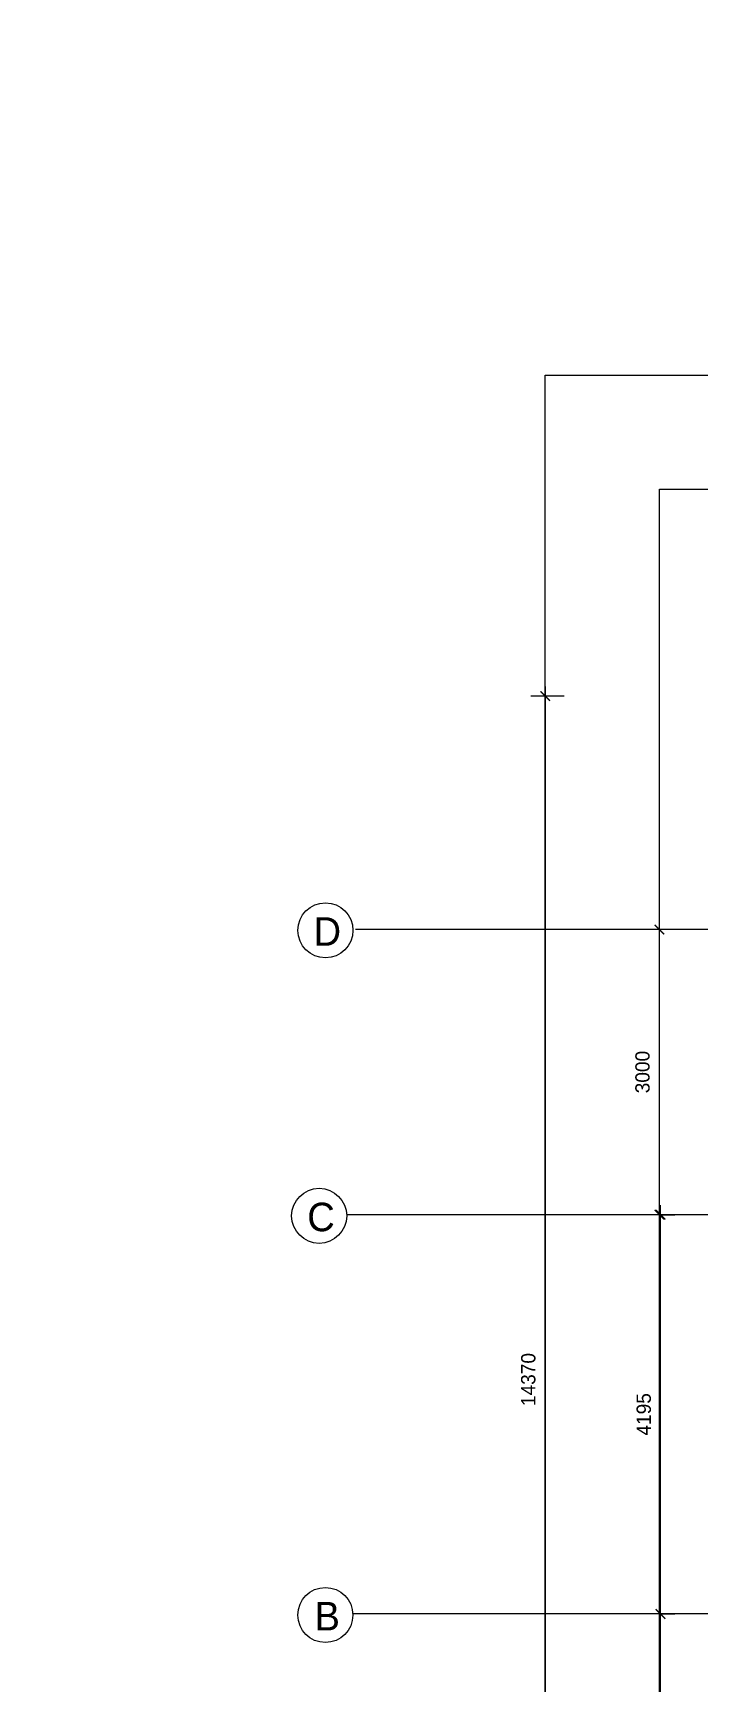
# Model space of a CAD drawing. Header units: millimetres. Extents: x 173236 to 801264, y -94969 to 615039.
# Drawn here: x 626693 to 633701, y 21012 to 38366 of the extents above; entities that cross this region are included whole.
import ezdxf
from ezdxf.enums import TextEntityAlignment as Align

# ---------------------------------------------------------------- set-up
doc = ezdxf.new("R2010")
doc.units = ezdxf.units.MM
doc.header["$MEASUREMENT"] = 0
doc.header["$PDMODE"] = 2
doc.layers.add('00-Def-points', color=7, linetype='Continuous', plot=False)
for name, color, linetype in [('VOX-A-ANNO-DIMS', 160, 'Continuous'), ('VOX-A-ANNO-GRID', 253, 'Continuous'), ('VOX-A-ANNO-GRID-LINE', 254, 'Continuous')]:
    doc.layers.add(name, color=color, linetype=linetype)
doc.styles.add('1.5 mm Rotis Annotative', font='', dxfattribs={"height": 1.5})
doc.styles.get('1.5 mm Rotis Annotative').set_extended_font_data('Rotis Sans Serif')
doc.dimstyles.new('1.5 mm Rotis Annotative', dxfattribs={"dimtxt": 1.5, "dimasz": 1, "dimexe": 1.5, "dimexo": 0, "dimgap": 1, "dimtad": 1, "dimdec": 0, "dimrnd": 5, "dimzin": 0, "dimdsep": 46, "dimtxsty": '1.5 mm Rotis Annotative', "dimblk": 'ARCHTICK', "dimcen": 0.09, "dimdle": 1, "dimadec": 0, "dimazin": 0, "dimtfac": 1, "dimtdec": 0, "dimtofl": 0, "dimtmove": 1, "dimatfit": 3, "dimfxl": 2, "dimfxlon": 1, "dimtolj": 1, "dimtzin": 0, "dimarcsym": 0})

# ---------------------------------------------------------------- blocks, each defined once
blk = doc.blocks.new('VOX-A-GRID-TAG')
at = {"layer": 'VOX-A-ANNO-GRID'}
blk.add_circle((0, 0), 1.447, dxfattribs=at)
at = {"layer": 'VOX-A-ANNO-GRID', "style": '1.5 mm Rotis Annotative'}
blk.add_attdef('O1', text='', height=1.5, dxfattribs=at).set_placement((0.097, -0.81), align=Align.CENTER)
blk = doc.blocks.new('STAIRCASE COVER')
at = {"layer": 'VOX-A-ANNO-GRID-LINE', "transparency": 33554610}
for p, q in [((700253, 18396), (672512, 18396)), ((700160, 15397), (672419, 15397)), ((700225, 11200), (672484, 11200))]:
    blk.add_line(p, q, dxfattribs=at)
at = {"xscale": 199.8152530431017, "yscale": 199.8152530431017, "zscale": 199.8152530431017}
for p, values in [((672196, 18386), {'O1': 'D'}), ((672130, 15385), {'O1': 'C'}), ((672195, 11189), {'O1': 'B'})]:
    blk.add_blockref('VOX-A-GRID-TAG', p, dxfattribs=at).add_auto_attribs(values)
blk = doc.blocks.new('_ArchTick')
at = {"color": 0, "linetype": 'ByBlock', "const_width": 0.15}
blk.add_lwpolyline([(-0.5, -0.5), (0.5, 0.5)], dxfattribs=at)
blk = doc.blocks.new('*D597')
at = {"layer": 'Defpoints', "color": 0, "transparency": 16777216}
for p in [(633287, 21748), (633287, 21748), (633287, 17478)]:
    blk.add_point(p, dxfattribs=at)
at = {"layer": 'VOX-A-ANNO-DIMS', "color": 0, "lineweight": -2, "transparency": 16777216}
for p, q in [((633287, 17378), (633287, 21848)), ((633287, 21748), (633437, 21748)), ((633287, 17478), (633437, 17478))]:
    blk.add_line(p, q, dxfattribs=at)
at = {"layer": 'VOX-A-ANNO-DIMS', "color": 0, "lineweight": -2, "transparency": 16777216, "xscale": 100, "yscale": 100, "zscale": 100}
for p, rotation in [((633287, 21748), 90), ((633287, 17478), 270)]:
    blk.add_blockref('_ArchTick', p, dxfattribs=dict(at, rotation=rotation))
at = {"layer": 'VOX-A-ANNO-DIMS', "color": 0, "transparency": 16777216, "insert": (633111, 19613), "char_height": 150, "attachment_point": 5, "rotation": 90, "style": '1.5 mm Rotis Annotative'}
blk.add_mtext('\\A1;4270', dxfattribs=at)
blk = doc.blocks.new('*D598')
at = {"layer": 'Defpoints', "color": 0, "transparency": 16777216}
for p in [(633275, 25945), (633287, 25945), (633287, 21748)]:
    blk.add_point(p, dxfattribs=at)
at = {"layer": 'VOX-A-ANNO-DIMS', "color": 0, "lineweight": -2, "transparency": 16777216}
for p, q in [((633287, 21648), (633287, 26045)), ((633275, 25945), (633437, 25945)), ((633287, 21748), (633437, 21748))]:
    blk.add_line(p, q, dxfattribs=at)
at = {"layer": 'VOX-A-ANNO-DIMS', "color": 0, "lineweight": -2, "transparency": 16777216, "xscale": 100, "yscale": 100, "zscale": 100}
for p, rotation in [((633287, 25945), 90), ((633287, 21748), 270)]:
    blk.add_blockref('_ArchTick', p, dxfattribs=dict(at, rotation=rotation))
at = {"layer": 'VOX-A-ANNO-DIMS', "color": 0, "transparency": 16777216, "insert": (633111, 23846), "char_height": 150, "attachment_point": 5, "rotation": 90, "style": '1.5 mm Rotis Annotative'}
blk.add_mtext('\\A1;4195', dxfattribs=at)
blk = doc.blocks.new('*D599')
at = {"layer": 'Defpoints', "color": 0, "transparency": 16777216}
for p in [(633275, 28943), (633287, 28943), (633275, 25945)]:
    blk.add_point(p, dxfattribs=at)
at = {"layer": 'VOX-A-ANNO-DIMS', "color": 0, "lineweight": -2, "transparency": 16777216}
for p, q in [((633275, 25845), (633275, 29043)), ((633287, 28943), (633125, 28943)), ((633275, 25945), (633425, 25945))]:
    blk.add_line(p, q, dxfattribs=at)
at = {"layer": 'VOX-A-ANNO-DIMS', "color": 0, "lineweight": -2, "transparency": 16777216, "xscale": 100, "yscale": 100, "zscale": 100}
for p, rotation in [((633275, 28943), 90), ((633275, 25945), 270)]:
    blk.add_blockref('_ArchTick', p, dxfattribs=dict(at, rotation=rotation))
at = {"layer": 'VOX-A-ANNO-DIMS', "color": 0, "transparency": 16777216, "insert": (633098, 27444), "char_height": 150, "attachment_point": 5, "rotation": 90, "style": '1.5 mm Rotis Annotative'}
blk.add_mtext('\\A1;3000', dxfattribs=at)
blk = doc.blocks.new('*D606')
at = {"layer": 'Defpoints', "color": 0, "transparency": 16777216}
for p in [(634901, 31396), (632075, 17028), (634901, 17028)]:
    blk.add_point(p, dxfattribs=at)
at = {"layer": 'VOX-A-ANNO-DIMS', "color": 0, "lineweight": -2, "transparency": 16777216}
for p, q in [((632075, 31496), (632075, 16928)), ((632275, 31396), (631925, 31396)), ((632275, 17028), (631925, 17028))]:
    blk.add_line(p, q, dxfattribs=at)
at = {"layer": 'VOX-A-ANNO-DIMS', "color": 0, "lineweight": -2, "transparency": 16777216, "xscale": 100, "yscale": 100, "zscale": 100}
for p, rotation in [((632075, 31396), 90), ((632075, 17028), 270)]:
    blk.add_blockref('_ArchTick', p, dxfattribs=dict(at, rotation=rotation))
at = {"layer": 'VOX-A-ANNO-DIMS', "color": 0, "transparency": 16777216, "insert": (631898, 24212), "char_height": 150, "attachment_point": 5, "rotation": 90, "style": '1.5 mm Rotis Annotative'}
blk.add_mtext('\\A1;14370', dxfattribs=at)
blk = doc.blocks.new('*D665')
at = {"layer": 'Defpoints', "color": 0, "transparency": 16777216}
for p in [(641539, 61543), (642300, 61543), (642300, 61418), (536631, -524), (560469, -524), (547517, -20474)]:
    blk.add_point(p, dxfattribs=at)
at = {"layer": 'VOX-A-ANNO-DIMS', "color": 0, "lineweight": -2, "transparency": 16777216}
for p, q in [((641539, 61543), (641539, 61268)), ((642300, 61543), (642300, 61268)), ((641439, 61418), (642400, 61418)), ((536631, -20574), (536631, -424)), ((536831, -524), (536481, -524)), ((536831, -20474), (536481, -20474))]:
    blk.add_line(p, q, dxfattribs=at)
at = {"layer": 'VOX-A-ANNO-DIMS', "color": 0, "lineweight": -2, "transparency": 16777216, "xscale": 100, "yscale": 100, "zscale": 100}
for p, rotation in [((641539, 61418), 180), ((536631, -524), 90), ((536631, -20474), 270)]:
    blk.add_blockref('_ArchTick', p, dxfattribs=dict(at, rotation=rotation))
blk.add_blockref('_ArchTick', (642300, 61418), dxfattribs=at)
at = {"layer": 'VOX-A-ANNO-DIMS', "color": 0, "transparency": 16777216, "insert": (641920, 61594), "char_height": 150, "attachment_point": 5, "style": '1.5 mm Rotis Annotative'}
blk.add_mtext('\\A1;760', dxfattribs=at)
at = {"layer": 'VOX-A-ANNO-DIMS', "color": 0, "transparency": 16777216, "insert": (536455, -10499), "char_height": 150, "attachment_point": 5, "rotation": 90, "style": '1.5 mm Rotis Annotative'}
blk.add_mtext('\\A1;19950', dxfattribs=at)
blk = doc.blocks.new('top dim')
at = {"layer": '00-Def-points'}
for points in [[(632074.5, 34771.2), (657199.6, 34771.2), (657199.6, 13247), (632074.5, 13247)], [(633274.5, 33571.2), (655999.6, 33571.2), (655999.6, 14447), (633274.5, 14447)]]:
    blk.add_lwpolyline(points, close=True, dxfattribs=at)
at = {"layer": 'VOX-A-ANNO-DIMS'}
for p1, p2, distance, picture, middle in [((634901, 31395.8), (634901, 17027.8), -2826.5, '*D606', (631898.3, 24211.8)), ((633287.2, 17477.8), (633287.2, 21748.1), 0, '*D597', (633111, 19612.9))]:
    dim = blk.add_aligned_dim(p1=p1, p2=p2, distance=distance, dimstyle='1.5 mm Rotis Annotative', dxfattribs=at)
    dim.commit()
    dim.dimension.update_dxf_attribs({"geometry": picture, "text_midpoint": middle})
for base, p1, p2, picture, middle in [((633274.5, 28943.5), (633274.5, 25944.7), (633287.2, 28943.5), '*D599', (633098.3, 27444.1)), ((633287.2, 25944.7), (633287.2, 21748.1), (633274.5, 25944.7), '*D598', (633111, 23846.4))]:
    dim = blk.add_linear_dim(base=base, p1=p1, p2=p2, angle=270, dimstyle='1.5 mm Rotis Annotative', dxfattribs=at)
    dim.commit()
    dim.dimension.update_dxf_attribs({"geometry": picture, "text_midpoint": middle})

msp = doc.modelspace()

# ---------------------------------------------------------------- block references
for name, p in [('STAIRCASE COVER', (-42430.1, 10547.8)), ('top dim', (0, 0))]:
    msp.add_blockref(name, p)

# ---------------------------------------------------------------- dimensions: what is measured, and where the dimension line sits
at = {"layer": 'VOX-A-ANNO-DIMS'}
dim = msp.add_linear_dim(base=(536630.7, -523.8), p1=(547516.9, -20473.8), p2=(560469.1, -523.8), angle=270, dimstyle='1.5 mm Rotis Annotative', dxfattribs=at)
dim.commit()
dim.dimension.update_dxf_attribs({"geometry": '*D665', "text_midpoint": (536454.5, -10498.8)})

doc.saveas('drawing.dxf')
